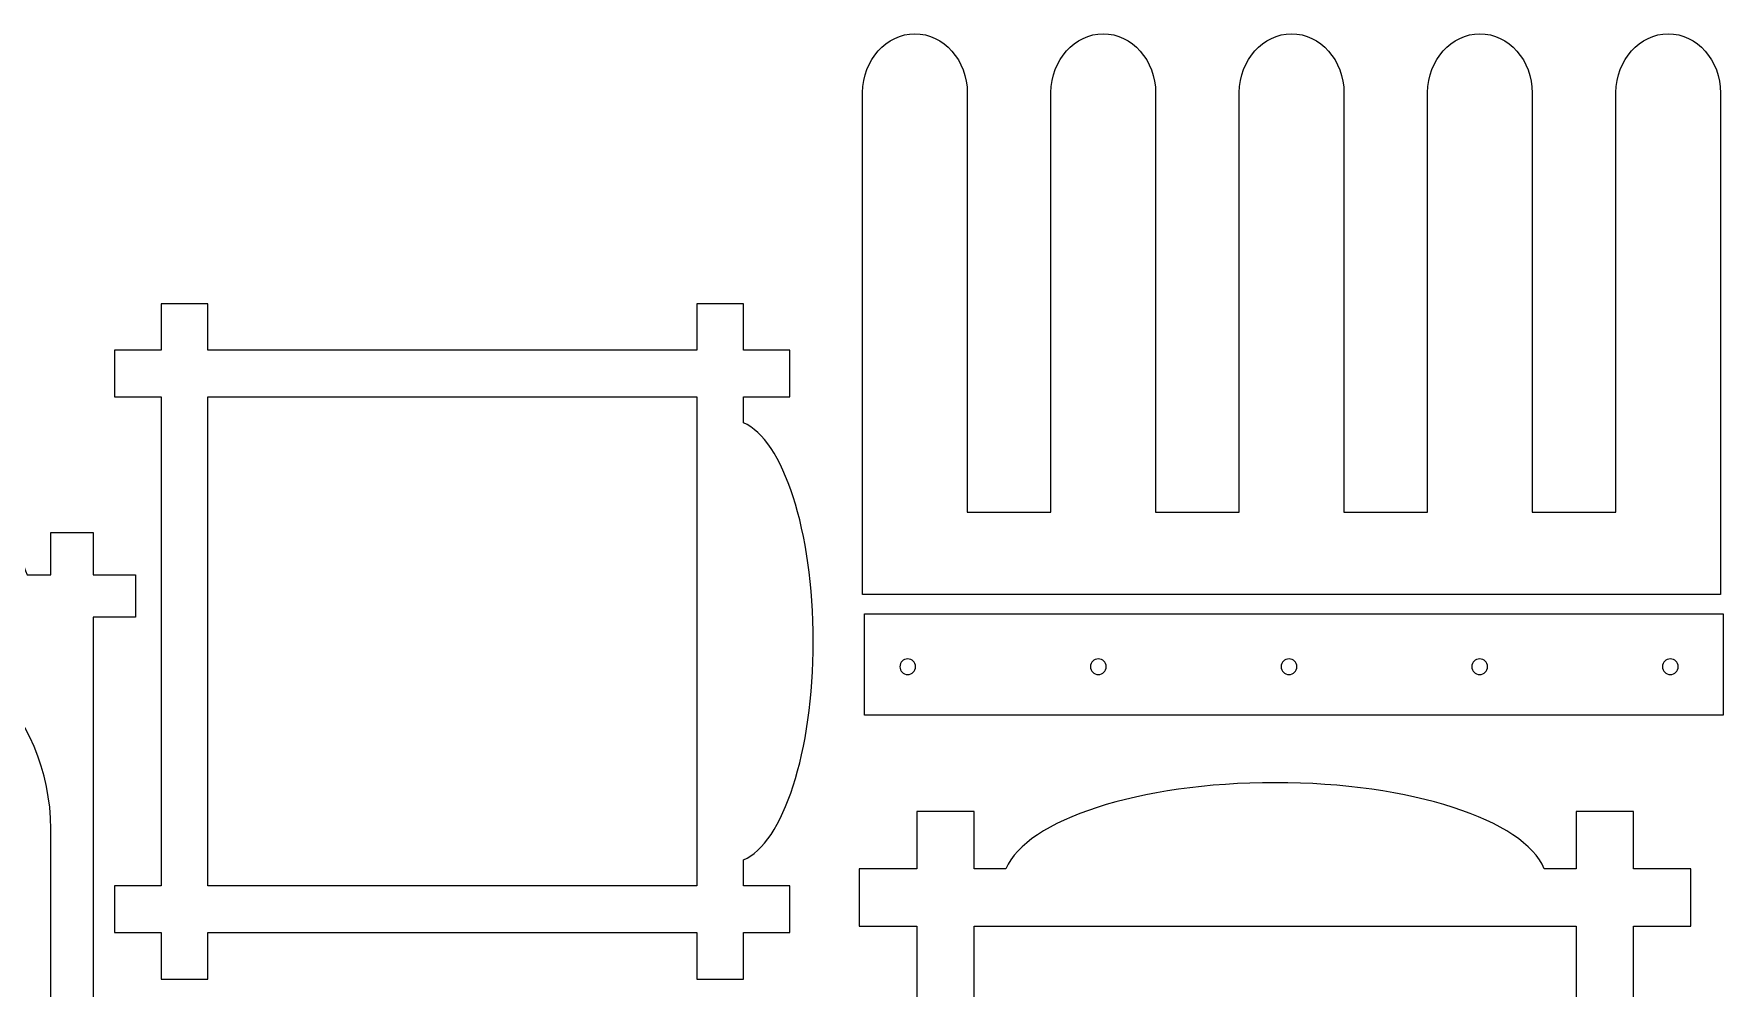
# Model space of a CAD drawing. Header units: centimetres. Extents: x -194 to -71, y -132 to -32.
# Drawn here: x -86.51 to -70.56, y -68.44 to -59.42 of the extents above; entities that cross this region are included whole.
import ezdxf

# ---------------------------------------------------------------- set-up
doc = ezdxf.new("R2010")
doc.units = ezdxf.units.CM
doc.header["$MEASUREMENT"] = 0
doc.layers.add('Layer 1', color=7, linetype='Continuous')

msp = doc.modelspace()

# ---------------------------------------------------------------- linework, layer by layer
at = {"layer": 'Layer 1', "color": 250, "lineweight": 9}
for points, knots in [([(-70.58856, -64.71757), (-70.58856, -64.71757), (-70.58856, -63.93936), (-70.58856, -63.93936), (-70.58856, -63.93936), (-70.58856, -63.93936), (-70.58856, -59.98765), (-70.58856, -59.98765), (-70.58856, -59.98765), (-70.58856, -59.98765), (-70.58862, -59.98765), (-70.58862, -59.98765), (-70.58862, -59.98765), (-70.58862, -59.98765), (-70.58856, -59.98242), (-70.58856, -59.98242), (-70.58856, -59.98242), (-70.58856, -59.67352), (-70.80969, -59.42311), (-71.08246, -59.42311), (-71.08246, -59.42311), (-71.35368, -59.42311), (-71.57382, -59.6707), (-71.57631, -59.97718), (-71.57631, -59.97718), (-71.57631, -59.97718), (-71.57636, -59.97718), (-71.57636, -59.97718), (-71.57636, -59.97718), (-71.57636, -59.97718), (-71.57636, -59.98242), (-71.57636, -59.98242), (-71.57636, -59.98242), (-71.57636, -59.98242), (-71.57636, -63.93936), (-71.57636, -63.93936), (-71.57636, -63.93936), (-71.57636, -63.93936), (-72.36661, -63.93936), (-72.36661, -63.93936), (-72.36661, -63.93936), (-72.36661, -63.93936), (-72.36661, -59.98765), (-72.36661, -59.98765), (-72.36661, -59.98765), (-72.36661, -59.98765), (-72.36667, -59.98765), (-72.36667, -59.98765), (-72.36667, -59.98765), (-72.36667, -59.98765), (-72.36661, -59.98242), (-72.36661, -59.98242), (-72.36661, -59.98242), (-72.36661, -59.67353), (-72.58774, -59.42311), (-72.86051, -59.42311), (-72.86051, -59.42311), (-73.13173, -59.42311), (-73.35187, -59.67069), (-73.35435, -59.97718), (-73.35435, -59.97718), (-73.35435, -59.97718), (-73.35441, -59.97718), (-73.35441, -59.97718), (-73.35441, -59.97718), (-73.35441, -59.97718), (-73.35441, -59.98242), (-73.35441, -59.98242), (-73.35441, -59.98242), (-73.35441, -59.98242), (-73.35441, -63.93936), (-73.35441, -63.93936), (-73.35441, -63.93936), (-73.35441, -63.93936), (-74.14466, -63.93936), (-74.14466, -63.93936), (-74.14466, -63.93936), (-74.14466, -63.93936), (-74.14466, -59.98764), (-74.14466, -59.98764), (-74.14466, -59.98764), (-74.14466, -59.98764), (-74.14472, -59.98765), (-74.14472, -59.98765), (-74.14472, -59.98765), (-74.14472, -59.98765), (-74.14466, -59.98242), (-74.14466, -59.98242), (-74.14466, -59.98242), (-74.14466, -59.67352), (-74.36579, -59.42311), (-74.63856, -59.42311), (-74.63856, -59.42311), (-74.90978, -59.42311), (-75.12991, -59.67069), (-75.1324, -59.97718), (-75.1324, -59.97718), (-75.1324, -59.97718), (-75.13246, -59.97718), (-75.13246, -59.97718), (-75.13246, -59.97718), (-75.13246, -59.97718), (-75.13246, -59.98242), (-75.13246, -59.98242), (-75.13246, -59.98242), (-75.13246, -59.98242), (-75.13246, -63.93936), (-75.13246, -63.93936), (-75.13246, -63.93936), (-75.13246, -63.93936), (-75.92271, -63.93936), (-75.92271, -63.93936), (-75.92271, -63.93936), (-75.92271, -63.93936), (-75.92271, -59.98765), (-75.92271, -59.98765), (-75.92271, -59.98765), (-75.92271, -59.98765), (-75.92277, -59.98766), (-75.92277, -59.98766), (-75.92277, -59.98766), (-75.92277, -59.98766), (-75.92271, -59.98242), (-75.92271, -59.98242), (-75.92271, -59.98242), (-75.92271, -59.67352), (-76.14384, -59.42311), (-76.41661, -59.4231), (-76.41661, -59.4231), (-76.68783, -59.42311), (-76.90796, -59.67069), (-76.91045, -59.97718), (-76.91045, -59.97718), (-76.91045, -59.97718), (-76.91051, -59.97718), (-76.91051, -59.97718), (-76.91051, -59.97718), (-76.91051, -59.97718), (-76.91051, -59.98242), (-76.91051, -59.98242), (-76.91051, -59.98242), (-76.91051, -59.98242), (-76.91051, -63.93936), (-76.91051, -63.93936), (-76.91051, -63.93936), (-76.91051, -63.93936), (-77.70076, -63.93936), (-77.70076, -63.93936), (-77.70076, -63.93936), (-77.70076, -63.93936), (-77.70075, -59.98765), (-77.70075, -59.98765), (-77.70075, -59.98765), (-77.70075, -59.98765), (-77.70081, -59.98765), (-77.70081, -59.98765), (-77.70081, -59.98765), (-77.70081, -59.98765), (-77.70076, -59.98242), (-77.70076, -59.98242), (-77.70076, -59.98242), (-77.70076, -59.67352), (-77.92189, -59.42311), (-78.19466, -59.42311), (-78.19466, -59.42311), (-78.46588, -59.42311), (-78.68601, -59.67069), (-78.6885, -59.97718), (-78.6885, -59.97718), (-78.6885, -59.97718), (-78.68856, -59.97718), (-78.68856, -59.97718), (-78.68856, -59.97718), (-78.68856, -59.97718), (-78.68856, -59.98242), (-78.68856, -59.98242), (-78.68856, -59.98242), (-78.68856, -61.94459), (-78.68856, -64.15492), (-78.68856, -64.71757), (-78.68856, -64.71757), (-75.73711, -64.71757), (-73.54002, -64.71757), (-70.58856, -64.71757)], [0, 0, 0, 0, 0.0212766, 0.0212766, 0.0212766, 0.0212766, 0.04255319, 0.04255319, 0.04255319, 0.04255319, 0.06382979, 0.06382979, 0.06382979, 0.06382979, 0.08510638, 0.08510638, 0.08510638, 0.08510638, 0.10638298, 0.10638298, 0.10638298, 0.10638298, 0.12765957, 0.12765957, 0.12765957, 0.12765957, 0.14893617, 0.14893617, 0.14893617, 0.14893617, 0.17021277, 0.17021277, 0.17021277, 0.17021277, 0.19148936, 0.19148936, 0.19148936, 0.19148936, 0.21276596, 0.21276596, 0.21276596, 0.21276596, 0.23404255, 0.23404255, 0.23404255, 0.23404255, 0.25531915, 0.25531915, 0.25531915, 0.25531915, 0.27659574, 0.27659574, 0.27659574, 0.27659574, 0.29787234, 0.29787234, 0.29787234, 0.29787234, 0.31914894, 0.31914894, 0.31914894, 0.31914894, 0.34042553, 0.34042553, 0.34042553, 0.34042553, 0.36170213, 0.36170213, 0.36170213, 0.36170213, 0.38297872, 0.38297872, 0.38297872, 0.38297872, 0.40425532, 0.40425532, 0.40425532, 0.40425532, 0.42553191, 0.42553191, 0.42553191, 0.42553191, 0.44680851, 0.44680851, 0.44680851, 0.44680851, 0.46808511, 0.46808511, 0.46808511, 0.46808511, 0.4893617, 0.4893617, 0.4893617, 0.4893617, 0.5106383, 0.5106383, 0.5106383, 0.5106383, 0.53191489, 0.53191489, 0.53191489, 0.53191489, 0.55319149, 0.55319149, 0.55319149, 0.55319149, 0.57446809, 0.57446809, 0.57446809, 0.57446809, 0.59574468, 0.59574468, 0.59574468, 0.59574468, 0.61702128, 0.61702128, 0.61702128, 0.61702128, 0.63829787, 0.63829787, 0.63829787, 0.63829787, 0.65957447, 0.65957447, 0.65957447, 0.65957447, 0.68085106, 0.68085106, 0.68085106, 0.68085106, 0.70212766, 0.70212766, 0.70212766, 0.70212766, 0.72340426, 0.72340426, 0.72340426, 0.72340426, 0.74468085, 0.74468085, 0.74468085, 0.74468085, 0.76595745, 0.76595745, 0.76595745, 0.76595745, 0.78723404, 0.78723404, 0.78723404, 0.78723404, 0.80851064, 0.80851064, 0.80851064, 0.80851064, 0.82978723, 0.82978723, 0.82978723, 0.82978723, 0.85106383, 0.85106383, 0.85106383, 0.85106383, 0.87234043, 0.87234043, 0.87234043, 0.87234043, 0.89361702, 0.89361702, 0.89361702, 0.89361702, 0.91489362, 0.91489362, 0.91489362, 0.91489362, 0.93617021, 0.93617021, 0.93617021, 0.93617021, 0.95744681, 0.95744681, 0.95744681, 0.95744681, 1, 1, 1, 1]), ([(-79.81418, -61.97207), (-79.81418, -61.97207), (-79.81418, -62.41182), (-79.81418, -62.41182), (-79.81418, -62.41182), (-79.81418, -62.41182), (-79.37446, -62.41182), (-79.37446, -62.41182), (-79.37446, -62.41182), (-79.37446, -62.41182), (-79.37446, -62.85156), (-79.37446, -62.85156), (-79.37446, -62.85156), (-79.37446, -62.85156), (-79.81418, -62.85156), (-79.81418, -62.85156), (-79.81418, -62.85156), (-79.81418, -62.85156), (-79.81418, -63.09656), (-79.81418, -63.09656), (-79.81418, -63.09656), (-79.4405, -63.25248), (-79.15457, -64.117), (-79.15457, -65.16019), (-79.15457, -65.16019), (-79.15457, -66.20338), (-79.4405, -67.0679), (-79.81418, -67.22382), (-79.81418, -67.22382), (-79.81418, -67.22382), (-79.81418, -67.46882), (-79.81418, -67.46882), (-79.81418, -67.46882), (-79.81418, -67.46882), (-79.37446, -67.46882), (-79.37446, -67.46882), (-79.37446, -67.46882), (-79.37446, -67.46882), (-79.37446, -67.90856), (-79.37446, -67.90856), (-79.37446, -67.90856), (-79.37446, -67.90856), (-79.81418, -67.90856), (-79.81418, -67.90856), (-79.81418, -67.90856), (-79.81418, -67.90856), (-79.81418, -68.34829), (-79.81418, -68.34829), (-79.81418, -68.34829), (-79.81418, -68.34829), (-80.25392, -68.34829), (-80.25392, -68.34829), (-80.25392, -68.34829), (-80.25392, -68.34829), (-80.25392, -67.90856), (-80.25392, -67.90856), (-80.25392, -67.90856), (-80.25392, -67.90856), (-84.87118, -67.90856), (-84.87118, -67.90856), (-84.87118, -67.90856), (-84.87118, -67.90856), (-84.87118, -68.34829), (-84.87118, -68.34829), (-84.87118, -68.34829), (-84.87118, -68.34829), (-85.31092, -68.34829), (-85.31092, -68.34829), (-85.31092, -68.34829), (-85.31092, -68.34829), (-85.31092, -67.90856), (-85.31092, -67.90856), (-85.31092, -67.90856), (-85.31092, -67.90856), (-85.75068, -67.90856), (-85.75068, -67.90856), (-85.75068, -67.90856), (-85.75068, -67.90856), (-85.75068, -67.46882), (-85.75068, -67.46882), (-85.75068, -67.46882), (-85.75068, -67.46882), (-85.31092, -67.46882), (-85.31092, -67.46882), (-85.31092, -67.46882), (-85.31092, -67.46882), (-85.31092, -62.85156), (-85.31092, -62.85156), (-85.31092, -62.85156), (-85.31092, -62.85156), (-85.75068, -62.85156), (-85.75068, -62.85156), (-85.75068, -62.85156), (-85.75068, -62.85156), (-85.75068, -62.41182), (-85.75068, -62.41182), (-85.75068, -62.41182), (-85.75068, -62.41182), (-85.31092, -62.41182), (-85.31092, -62.41182), (-85.31092, -62.41182), (-85.31092, -62.41182), (-85.31092, -61.97207), (-85.31092, -61.97207), (-85.31092, -61.97207), (-85.31092, -61.97207), (-84.87118, -61.97207), (-84.87118, -61.97207), (-84.87118, -61.97207), (-84.87118, -61.97207), (-84.87118, -62.41182), (-84.87118, -62.41182), (-84.87118, -62.41182), (-84.87118, -62.41182), (-80.25392, -62.41182), (-80.25392, -62.41182), (-80.25392, -62.41182), (-80.25392, -62.41182), (-80.25392, -61.97207), (-80.25392, -61.97207), (-80.25392, -61.97207), (-80.25392, -61.97207), (-79.81418, -61.97207), (-79.81418, -61.97207)], [0, 0, 0, 0, 0.03125, 0.03125, 0.03125, 0.03125, 0.0625, 0.0625, 0.0625, 0.0625, 0.09375, 0.09375, 0.09375, 0.09375, 0.125, 0.125, 0.125, 0.125, 0.15625, 0.15625, 0.15625, 0.15625, 0.1875, 0.1875, 0.1875, 0.1875, 0.21875, 0.21875, 0.21875, 0.21875, 0.25, 0.25, 0.25, 0.25, 0.28125, 0.28125, 0.28125, 0.28125, 0.3125, 0.3125, 0.3125, 0.3125, 0.34375, 0.34375, 0.34375, 0.34375, 0.375, 0.375, 0.375, 0.375, 0.40625, 0.40625, 0.40625, 0.40625, 0.4375, 0.4375, 0.4375, 0.4375, 0.46875, 0.46875, 0.46875, 0.46875, 0.5, 0.5, 0.5, 0.5, 0.53125, 0.53125, 0.53125, 0.53125, 0.5625, 0.5625, 0.5625, 0.5625, 0.59375, 0.59375, 0.59375, 0.59375, 0.625, 0.625, 0.625, 0.625, 0.65625, 0.65625, 0.65625, 0.65625, 0.6875, 0.6875, 0.6875, 0.6875, 0.71875, 0.71875, 0.71875, 0.71875, 0.75, 0.75, 0.75, 0.75, 0.78125, 0.78125, 0.78125, 0.78125, 0.8125, 0.8125, 0.8125, 0.8125, 0.84375, 0.84375, 0.84375, 0.84375, 0.875, 0.875, 0.875, 0.875, 0.90625, 0.90625, 0.90625, 0.90625, 0.9375, 0.9375, 0.9375, 0.9375, 1, 1, 1, 1]), ([(-85.55356, -72.93072), (-85.55356, -72.93072), (-85.55356, -72.53072), (-85.55356, -72.53072), (-85.55356, -72.53072), (-85.55356, -72.53072), (-85.95355, -72.53072), (-85.95355, -72.53072), (-85.95355, -72.53072), (-85.95355, -72.53072), (-85.95355, -64.93072), (-85.95355, -64.93072), (-85.95355, -64.93072), (-85.95355, -64.93072), (-85.55356, -64.93072), (-85.55356, -64.93072), (-85.55356, -64.93072), (-85.55356, -64.93072), (-85.55356, -64.53072), (-85.55356, -64.53072), (-85.55356, -64.53072), (-85.55356, -64.53072), (-85.95355, -64.53072), (-85.95355, -64.53072), (-85.95355, -64.53072), (-85.95355, -64.53072), (-85.95355, -64.13074), (-85.95355, -64.13074), (-85.95355, -64.13074), (-85.95355, -64.13074), (-86.35355, -64.13074), (-86.35355, -64.13074), (-86.35355, -64.13074), (-86.35355, -64.13074), (-86.35355, -64.53072), (-86.35355, -64.53072), (-86.35355, -64.53072), (-86.35355, -64.53072), (-86.57641, -64.53072), (-86.57641, -64.53072), (-86.57641, -64.53072), (-86.71824, -64.19081), (-87.34629, -62.51254), (-89.43821, -62.55488), (-89.43821, -62.55488), (-91.53013, -62.59722), (-91.98886, -64.19081), (-92.13069, -64.53072), (-92.13069, -64.53072), (-92.13069, -64.53072), (-92.35355, -64.53072), (-92.35355, -64.53072), (-92.35355, -64.53072), (-92.35355, -64.53072), (-92.35355, -64.13074), (-92.35355, -64.13074), (-92.35355, -64.13074), (-92.35355, -64.13074), (-92.75355, -64.13074), (-92.75355, -64.13074), (-92.75355, -64.13074), (-92.75355, -64.13074), (-92.75355, -64.53072), (-92.75355, -64.53072), (-92.75355, -64.53072), (-92.75355, -64.53072), (-93.15356, -64.53072), (-93.15356, -64.53072), (-93.15356, -64.53072), (-93.15356, -64.53072), (-93.15356, -64.93072), (-93.15356, -64.93072), (-93.15356, -64.93072), (-93.15356, -64.93072), (-92.75355, -64.93072), (-92.75355, -64.93072), (-92.75355, -64.93072), (-92.75355, -64.93072), (-92.75355, -72.53072), (-92.75355, -72.53072), (-92.75355, -72.53072), (-92.75355, -72.53072), (-93.15356, -72.53072), (-93.15356, -72.53072), (-93.15356, -72.53072), (-93.15356, -72.53072), (-93.15356, -72.93072), (-93.15356, -72.93072), (-93.15356, -72.93072), (-93.15356, -72.93072), (-92.35355, -72.93072), (-92.35355, -72.93072), (-92.35355, -72.93072), (-92.35355, -72.93072), (-92.35355, -66.93072), (-92.35355, -66.93072), (-92.35355, -66.93072), (-92.35355, -65.83072), (-91.45355, -64.93072), (-90.35355, -64.93072), (-90.35355, -64.93072), (-90.35355, -64.93072), (-88.35355, -64.93072), (-88.35355, -64.93072), (-88.35355, -64.93072), (-87.25355, -64.93072), (-86.35355, -65.83072), (-86.35355, -66.93072), (-86.35355, -66.93072), (-86.35355, -66.93072), (-86.35355, -72.93072), (-86.35355, -72.93072), (-86.35355, -72.93072), (-86.35355, -72.93072), (-85.55356, -72.93072), (-85.55356, -72.93072)], [0, 0, 0, 0, 0.03333333, 0.03333333, 0.03333333, 0.03333333, 0.06666667, 0.06666667, 0.06666667, 0.06666667, 0.1, 0.1, 0.1, 0.1, 0.13333333, 0.13333333, 0.13333333, 0.13333333, 0.16666667, 0.16666667, 0.16666667, 0.16666667, 0.2, 0.2, 0.2, 0.2, 0.23333333, 0.23333333, 0.23333333, 0.23333333, 0.26666667, 0.26666667, 0.26666667, 0.26666667, 0.3, 0.3, 0.3, 0.3, 0.33333333, 0.33333333, 0.33333333, 0.33333333, 0.36666667, 0.36666667, 0.36666667, 0.36666667, 0.4, 0.4, 0.4, 0.4, 0.43333333, 0.43333333, 0.43333333, 0.43333333, 0.46666667, 0.46666667, 0.46666667, 0.46666667, 0.5, 0.5, 0.5, 0.5, 0.53333333, 0.53333333, 0.53333333, 0.53333333, 0.56666667, 0.56666667, 0.56666667, 0.56666667, 0.6, 0.6, 0.6, 0.6, 0.63333333, 0.63333333, 0.63333333, 0.63333333, 0.66666667, 0.66666667, 0.66666667, 0.66666667, 0.7, 0.7, 0.7, 0.7, 0.73333333, 0.73333333, 0.73333333, 0.73333333, 0.76666667, 0.76666667, 0.76666667, 0.76666667, 0.8, 0.8, 0.8, 0.8, 0.83333333, 0.83333333, 0.83333333, 0.83333333, 0.86666667, 0.86666667, 0.86666667, 0.86666667, 0.9, 0.9, 0.9, 0.9, 0.93333333, 0.93333333, 0.93333333, 0.93333333, 1, 1, 1, 1]), ([(-80.25392, -67.46882), (-80.25392, -67.46882), (-80.25392, -62.85156), (-80.25392, -62.85156), (-80.25392, -62.85156), (-80.25392, -62.85156), (-84.87118, -62.85156), (-84.87118, -62.85156), (-84.87118, -62.85156), (-84.87118, -62.85156), (-84.87118, -67.46882), (-84.87118, -67.46882), (-84.87118, -67.46882), (-84.87118, -67.46882), (-80.25392, -67.46882), (-80.25392, -67.46882)], [0, 0, 0, 0, 0.2, 0.2, 0.2, 0.2, 0.4, 0.4, 0.4, 0.4, 0.6, 0.6, 0.6, 0.6, 1, 1, 1, 1]), ([(-78.72001, -67.30677), (-78.72001, -67.30677), (-78.17851, -67.30677), (-78.17851, -67.30677), (-78.17851, -67.30677), (-78.17851, -67.30677), (-78.17851, -66.76531), (-78.17851, -66.76531), (-78.17851, -66.76531), (-78.17851, -66.76531), (-77.63702, -66.76531), (-77.63702, -66.76531), (-77.63702, -66.76531), (-77.63702, -66.76531), (-77.63702, -67.30677), (-77.63702, -67.30677), (-77.63702, -67.30677), (-77.63702, -67.30677), (-77.33534, -67.30677), (-77.33534, -67.30677), (-77.33534, -67.30677), (-77.14334, -66.84663), (-76.07879, -66.49454), (-74.79422, -66.49454), (-74.79422, -66.49454), (-73.50965, -66.49454), (-72.44511, -66.84663), (-72.25311, -67.30677), (-72.25311, -67.30677), (-72.25311, -67.30677), (-71.95142, -67.30677), (-71.95142, -67.30677), (-71.95142, -67.30677), (-71.95142, -67.30677), (-71.95142, -66.76531), (-71.95142, -66.76531), (-71.95142, -66.76531), (-71.95142, -66.76531), (-71.40993, -66.76531), (-71.40993, -66.76531), (-71.40993, -66.76531), (-71.40993, -66.76531), (-71.40993, -67.30677), (-71.40993, -67.30677), (-71.40993, -67.30677), (-71.40993, -67.30677), (-70.86846, -67.30677), (-70.86846, -67.30677), (-70.86846, -67.30677), (-70.86846, -67.30677), (-70.86846, -67.84826), (-70.86846, -67.84826), (-70.86846, -67.84826), (-70.86846, -67.84826), (-71.40993, -67.84826), (-71.40993, -67.84826), (-71.40993, -67.84826), (-71.40993, -67.84826), (-71.40993, -73.53386), (-71.40993, -73.53386), (-71.40993, -73.53386), (-71.40993, -73.53386), (-70.86846, -73.53386), (-70.86846, -73.53386), (-70.86846, -73.53386), (-70.86846, -73.53386), (-70.86846, -74.07535), (-70.86846, -74.07535), (-70.86846, -74.07535), (-70.86846, -74.07535), (-71.40993, -74.07535), (-71.40993, -74.07535), (-71.40993, -74.07535), (-71.40993, -74.07535), (-71.40993, -74.61686), (-71.40993, -74.61686), (-71.40993, -74.61686), (-71.40993, -74.61686), (-71.95142, -74.61686), (-71.95142, -74.61686), (-71.95142, -74.61686), (-71.95142, -74.61686), (-71.95142, -74.07535), (-71.95142, -74.07535), (-71.95142, -74.07535), (-71.95142, -74.07535), (-77.63702, -74.07535), (-77.63702, -74.07535), (-77.63702, -74.07535), (-77.63702, -74.07535), (-77.63702, -74.61686), (-77.63702, -74.61686), (-77.63702, -74.61686), (-77.63702, -74.61686), (-78.17851, -74.61686), (-78.17851, -74.61686), (-78.17851, -74.61686), (-78.17851, -74.61686), (-78.17851, -74.07535), (-78.17851, -74.07535), (-78.17851, -74.07535), (-78.17851, -74.07535), (-78.72001, -74.07535), (-78.72001, -74.07535), (-78.72001, -74.07535), (-78.72001, -74.07535), (-78.72001, -73.53386), (-78.72001, -73.53386), (-78.72001, -73.53386), (-78.72001, -73.53386), (-78.17851, -73.53386), (-78.17851, -73.53386), (-78.17851, -73.53386), (-78.17851, -73.53386), (-78.17851, -67.84826), (-78.17851, -67.84826), (-78.17851, -67.84826), (-78.17851, -67.84826), (-78.72001, -67.84826), (-78.72001, -67.84826), (-78.72001, -67.84826), (-78.72001, -67.84826), (-78.72001, -67.30677), (-78.72001, -67.30677)], [0, 0, 0, 0, 0.03125, 0.03125, 0.03125, 0.03125, 0.0625, 0.0625, 0.0625, 0.0625, 0.09375, 0.09375, 0.09375, 0.09375, 0.125, 0.125, 0.125, 0.125, 0.15625, 0.15625, 0.15625, 0.15625, 0.1875, 0.1875, 0.1875, 0.1875, 0.21875, 0.21875, 0.21875, 0.21875, 0.25, 0.25, 0.25, 0.25, 0.28125, 0.28125, 0.28125, 0.28125, 0.3125, 0.3125, 0.3125, 0.3125, 0.34375, 0.34375, 0.34375, 0.34375, 0.375, 0.375, 0.375, 0.375, 0.40625, 0.40625, 0.40625, 0.40625, 0.4375, 0.4375, 0.4375, 0.4375, 0.46875, 0.46875, 0.46875, 0.46875, 0.5, 0.5, 0.5, 0.5, 0.53125, 0.53125, 0.53125, 0.53125, 0.5625, 0.5625, 0.5625, 0.5625, 0.59375, 0.59375, 0.59375, 0.59375, 0.625, 0.625, 0.625, 0.625, 0.65625, 0.65625, 0.65625, 0.65625, 0.6875, 0.6875, 0.6875, 0.6875, 0.71875, 0.71875, 0.71875, 0.71875, 0.75, 0.75, 0.75, 0.75, 0.78125, 0.78125, 0.78125, 0.78125, 0.8125, 0.8125, 0.8125, 0.8125, 0.84375, 0.84375, 0.84375, 0.84375, 0.875, 0.875, 0.875, 0.875, 0.90625, 0.90625, 0.90625, 0.90625, 0.9375, 0.9375, 0.9375, 0.9375, 1, 1, 1, 1]), ([(-71.95142, -67.84826), (-71.95142, -67.84826), (-77.63702, -67.84826), (-77.63702, -67.84826), (-77.63702, -67.84826), (-77.63702, -67.84826), (-77.63702, -73.53386), (-77.63702, -73.53386), (-77.63702, -73.53386), (-77.63702, -73.53386), (-71.95142, -73.53386), (-71.95142, -73.53386), (-71.95142, -73.53386), (-71.95142, -73.53386), (-71.95142, -67.84826), (-71.95142, -67.84826)], [0, 0, 0, 0, 0.2, 0.2, 0.2, 0.2, 0.4, 0.4, 0.4, 0.4, 0.6, 0.6, 0.6, 0.6, 1, 1, 1, 1])]:
    msp.add_open_spline(points, degree=3, knots=knots, dxfattribs=at)
at = {"layer": 'Layer 1', "color": 250, "lineweight": 20}
msp.add_open_spline([(-78.67208, -64.89928), (-78.67208, -64.89928), (-78.67208, -65.85704), (-78.67208, -65.85704), (-78.67208, -65.85704), (-78.67208, -65.85704), (-70.56391, -65.85704), (-70.56391, -65.85704), (-70.56391, -65.85704), (-70.56391, -65.85704), (-70.56391, -64.89928), (-70.56391, -64.89928), (-70.56391, -64.89928), (-70.56391, -64.89928), (-78.67208, -64.89928), (-78.67208, -64.89928)], degree=3, knots=[0, 0, 0, 0, 0.2, 0.2, 0.2, 0.2, 0.4, 0.4, 0.4, 0.4, 0.6, 0.6, 0.6, 0.6, 1, 1, 1, 1], dxfattribs=at)
at = {"layer": 'Layer 1', "color": 242, "lineweight": 20}
for points in [[(-78.33738, -65.39933), (-78.33738, -65.35842), (-78.30421, -65.32525), (-78.2633, -65.32525), (-78.2633, -65.32525), (-78.22239, -65.32525), (-78.18922, -65.35842), (-78.18922, -65.39933), (-78.18922, -65.39933), (-78.18922, -65.44024), (-78.22239, -65.47341), (-78.2633, -65.47341), (-78.2633, -65.47341), (-78.30421, -65.47341), (-78.33738, -65.44024), (-78.33738, -65.39933)], [(-76.53738, -65.39933), (-76.53738, -65.35842), (-76.50421, -65.32525), (-76.4633, -65.32525), (-76.4633, -65.32525), (-76.42239, -65.32525), (-76.38922, -65.35842), (-76.38922, -65.39933), (-76.38922, -65.39933), (-76.38922, -65.44024), (-76.42239, -65.47341), (-76.4633, -65.47341), (-76.4633, -65.47341), (-76.50421, -65.47341), (-76.53738, -65.44024), (-76.53738, -65.39933)], [(-74.73738, -65.39933), (-74.73738, -65.35842), (-74.70421, -65.32525), (-74.6633, -65.32525), (-74.6633, -65.32525), (-74.62239, -65.32525), (-74.58922, -65.35842), (-74.58922, -65.39933), (-74.58922, -65.39933), (-74.58922, -65.44024), (-74.62239, -65.47341), (-74.6633, -65.47341), (-74.6633, -65.47341), (-74.70421, -65.47341), (-74.73738, -65.44024), (-74.73738, -65.39933)], [(-72.93738, -65.39933), (-72.93738, -65.35842), (-72.90421, -65.32525), (-72.8633, -65.32525), (-72.8633, -65.32525), (-72.82239, -65.32525), (-72.78922, -65.35842), (-72.78922, -65.39933), (-72.78922, -65.39933), (-72.78922, -65.44024), (-72.82239, -65.47341), (-72.8633, -65.47341), (-72.8633, -65.47341), (-72.90421, -65.47341), (-72.93738, -65.44024), (-72.93738, -65.39933)], [(-71.13738, -65.39933), (-71.13738, -65.35842), (-71.10421, -65.32525), (-71.0633, -65.32525), (-71.0633, -65.32525), (-71.02239, -65.32525), (-70.98922, -65.35842), (-70.98922, -65.39933), (-70.98922, -65.39933), (-70.98922, -65.44024), (-71.02239, -65.47341), (-71.0633, -65.47341), (-71.0633, -65.47341), (-71.10421, -65.47341), (-71.13738, -65.44024), (-71.13738, -65.39933)]]:
    msp.add_open_spline(points, degree=3, knots=[0, 0, 0, 0, 0.2, 0.2, 0.2, 0.2, 0.4, 0.4, 0.4, 0.4, 0.6, 0.6, 0.6, 0.6, 1, 1, 1, 1], dxfattribs=at)

doc.saveas('drawing.dxf')
